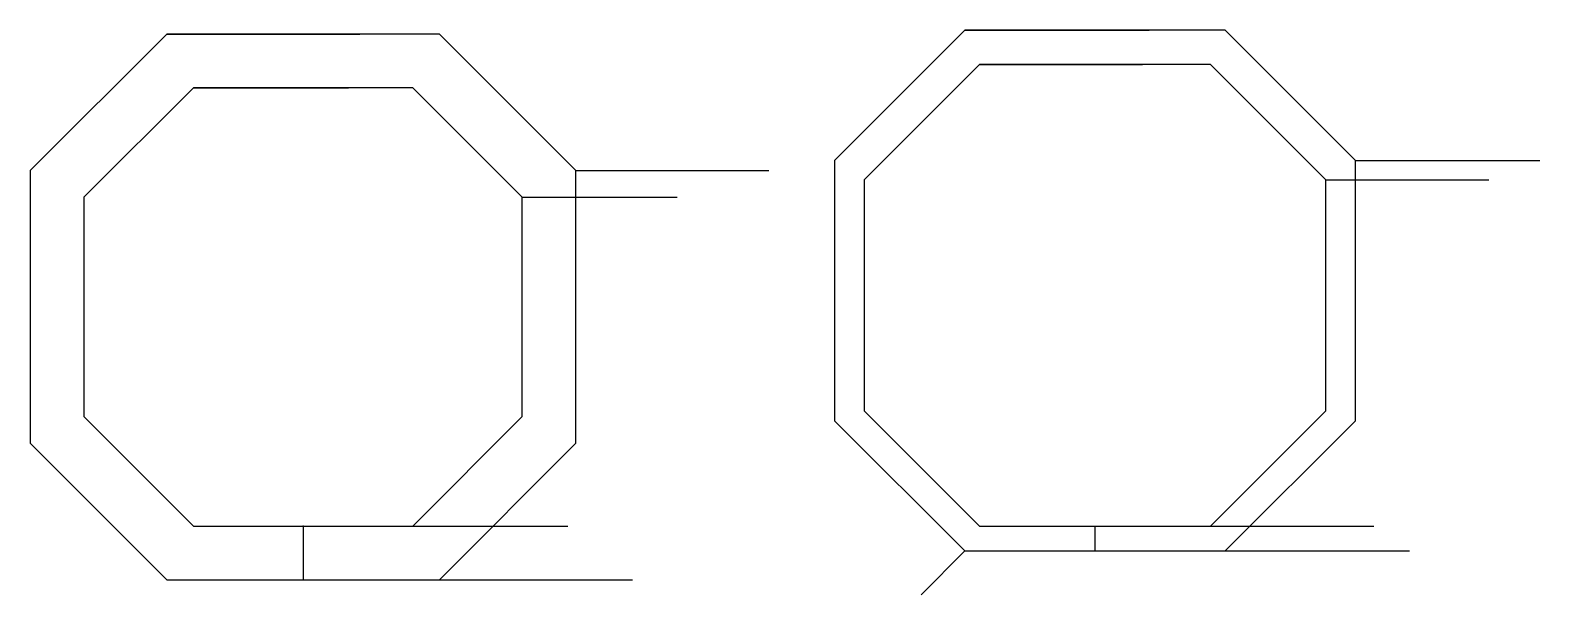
# Model space of a CAD drawing. Header units: centimetres. Extents: x -9.5 to 43, y -2.4 to 17.2.
import ezdxf

# ---------------------------------------------------------------- set-up
doc = ezdxf.new("R2010")
doc.units = ezdxf.units.CM
doc.header["$MEASUREMENT"] = 0
doc.layers.add('octagon v14_octagon sketch', color=7, linetype='Continuous')

msp = doc.modelspace()

# ---------------------------------------------------------------- linework, layer by layer
at = {"layer": 'octagon v14_octagon sketch'}
for p, q in [((-4.737, 17.096), (-9.479, 12.355)), ((4.737, 17.096), (-4.737, 17.096)), ((-4.737, 17.096), (1.969, 17.096)), ((9.479, 12.355), (4.737, 17.096)), ((22.992, 17.233), (18.466, 12.707)), ((22.992, 17.233), (29.393, 17.233)), ((32.034, 17.233), (22.992, 17.233)), ((36.56, 12.707), (32.034, 17.233)), ((23.5, 16.037), (19.495, 12.032)), ((31.526, 16.037), (23.5, 16.037)), ((23.5, 16.037), (29.164, 16.037)), ((35.532, 12.032), (31.526, 16.037)), ((-3.81, 15.234), (-7.617, 11.427)), ((-3.81, 15.234), (1.574, 15.234)), ((3.81, 15.234), (-3.81, 15.234)), ((7.617, 11.427), (3.81, 15.234)), ((18.466, 12.707), (18.466, 3.665)), ((36.56, 3.665), (36.56, 12.707)), ((36.56, 12.707), (42.961, 12.707)), ((-9.479, 12.355), (-9.479, 2.881)), ((9.479, 2.881), (9.479, 12.355)), ((9.479, 12.355), (16.184, 12.355)), ((19.495, 12.032), (19.495, 4.005)), ((35.532, 12.032), (41.196, 12.032)), ((35.532, 4.005), (35.532, 12.032)), ((-7.617, 11.427), (-7.617, 3.807)), ((7.617, 3.807), (7.617, 11.427)), ((7.617, 11.427), (13.001, 11.427)), ((-7.617, 3.807), (-3.81, 0)), ((3.81, 0), (7.617, 3.807)), ((19.495, 4.005), (23.5, 0)), ((31.526, 0), (35.532, 4.005)), ((18.466, 3.665), (22.992, -0.861)), ((32.034, -0.861), (36.56, 3.665)), ((-9.479, 2.881), (-4.737, -1.861)), ((4.737, -1.861), (9.479, 2.881)), ((-3.81, 0), (3.81, 0)), ((0, 0), (0, -1.861)), ((3.81, 0), (9.194, 0)), ((23.5, 0), (31.526, 0)), ((27.513, -0.861), (27.513, 0)), ((31.526, 0), (37.191, 0)), ((21.467, -2.386), (22.992, -0.861)), ((22.992, -0.861), (32.034, -0.861)), ((32.034, -0.861), (38.435, -0.861)), ((-4.737, -1.861), (4.737, -1.861)), ((4.737, -1.861), (11.443, -1.861))]:
    msp.add_line(p, q, dxfattribs=at)
msp.add_point((0, 0), dxfattribs=at)

doc.saveas('drawing.dxf')
